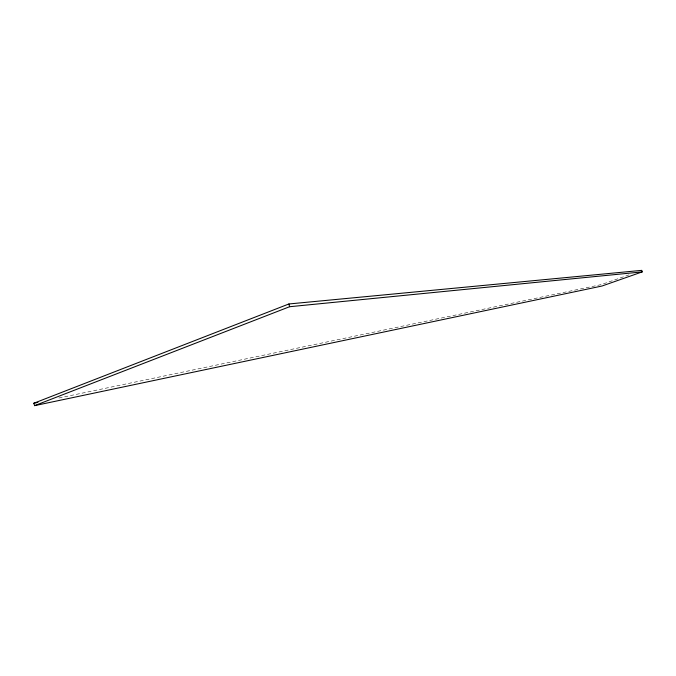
<?xml version="1.0" encoding="UTF-8"?>
<svg xmlns="http://www.w3.org/2000/svg" width="676" height="676" viewBox="0 0 676 676"><rect width="100%" height="100%" fill="white"/><g stroke="black" fill="none" stroke-linecap="round" stroke-linejoin="round"><path stroke-width="0.51" stroke-dasharray="3.38 2.54" d="M629.001 274.862L601.429 284.562L57.536 398.291"/><path stroke-width="1.01" d="M33.8 403.251L288.914 303.963L641.803 270.358L642.2 271.896L602.003 286.016L34.62 405.642L33.8 403.251L37.932 402.389M34.62 405.642L289.582 306.727L642.2 271.896M288.914 303.963L289.582 306.727"/></g></svg>
